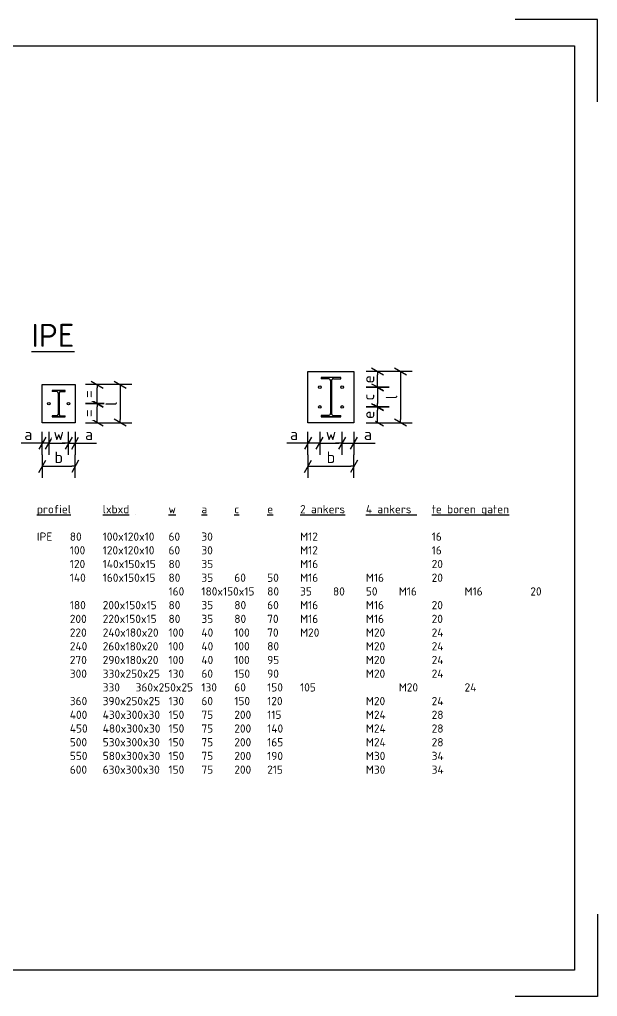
# Model space of a CAD drawing. Header units: millimetres. Extents: x -21000 to 0, y 0 to 14850.
# Drawn here: x -8785 to 0, y 0 to 14850 of the extents above; entities that cross this region are included whole.
import ezdxf

# ---------------------------------------------------------------- set-up
doc = ezdxf.new("R2010")
doc.units = ezdxf.units.MM
for name, color, linetype in [('AC-0100-SYMBOOL-co-25', 7, 'Continuous'), ('AC-0200-MAAT', 7, 'Continuous'), ('AC-0200-MAAT @ 50', 7, 'Continuous'), ('AC-0300-TEKST-25', 7, 'Continuous'), ('AC-0300-TEKST-70', 4, 'Continuous'), ('AC-2100-STAAL-PROF-co-35', 2, 'Continuous')]:
    doc.layers.add(name, color=color, linetype=linetype)
doc.styles.get("Standard").update_dxf_attribs({"font": 'isocpeur.ttf'})
doc.dimstyles.new('STIJL A', dxfattribs={"dimtxt": 3.5, "dimasz": 1, "dimexe": 2.5, "dimexo": 2.5, "dimgap": 1, "dimtad": 1, "dimdec": 0, "dimdsep": 46, "dimtxsty": 'Standard', "dimblk": 'MAATPUNT', "dimcen": 2.5, "dimse1": 1, "dimse2": 1, "dimclrt": 2, "dimadec": 0, "dimazin": 0, "dimtfac": 1, "dimtmove": 0, "dimatfit": 3, "dimldrblk": 'DOT', "dimfxl": 1, "dimtvp": 1, "dimtfill": 1, "dimarcsym": 0})

# ---------------------------------------------------------------- blocks, each defined once
blk = doc.blocks.new('_Oblique')
at = {"color": 0, "linetype": 'ByBlock', "lineweight": -2}
blk.add_line((-0.5, -0.5), (0.5, 0.5), dxfattribs=at)
blk = doc.blocks.new('MAATPUNT')
for p, q in [((0, -3.5), (0, 3.5)), ((0, 0), (-1, 0))]:
    blk.add_line(p, q)
at = {"xscale": 3.000000000000007, "yscale": 3, "zscale": 3, "rotation": 195.0000000102671}
blk.add_blockref('_Oblique', (0, 0), dxfattribs=at)
blk = doc.blocks.new('*D23')
at = {"layer": 'AC-0200-MAAT', "color": 0, "lineweight": -2}
blk.add_line((-14221, 8911), (-14221, 8771), dxfattribs=at)
at = {"layer": 'Defpoints', "color": 0}
for p in [(-14759, 8961), (-3951, 8721)]:
    blk.add_point(p, dxfattribs=at)
at = {"layer": 'AC-0200-MAAT', "color": 0, "lineweight": -2, "xscale": 50, "yscale": 50, "zscale": 50}
for p, rotation in [((-14221, 8961), 90), ((-14221, 8721), 270)]:
    blk.add_blockref('MAATPUNT', p, dxfattribs=dict(at, rotation=rotation))
at = {"layer": 'AC-0200-MAAT', "color": 2, "insert": (-14358, 8841), "char_height": 175, "attachment_point": 5, "rotation": 90, "bg_fill": 3, "box_fill_scale": 1.1, "bg_fill_color": 256, "bg_fill_true_color": 13158600, "bg_fill_transparency": 3672}
blk.add_mtext('e', dxfattribs=at)
at = {"layer": 'Defpoints', "color": 0}
blk.add_point((-14221, 8721), dxfattribs=at)
blk = doc.blocks.new('_DOT')
at = {"color": 0, "linetype": 'ByBlock', "lineweight": -2}
blk.add_line((-0.5, 0), (-1, 0), dxfattribs=at)
at = {"color": 0, "linetype": 'ByBlock', "const_width": 0.5}
blk.add_lwpolyline([(-0.25, 0, 1), (0.25, 0, 1)], format="xyb", close=True, dxfattribs=at)
blk = doc.blocks.new('A3')
at = {"color": 1}
for points in [[(0, 272), (0, 297), (-25, 297)], [(0, 25), (0, 0), (-25, 0)]]:
    blk.add_lwpolyline(points, dxfattribs=at)
at = {"color": 4}
blk.add_lwpolyline([(-413.00236, 289), (-7, 289), (-7, 8), (-413.00236, 8)], close=True, dxfattribs=at)
blk = doc.blocks.new('*D39')
at = {"layer": 'AC-0200-MAAT', "color": 0, "lineweight": -2}
for p, q in [((-4451, 8409), (-4723, 8409)), ((-4221, 8409), (-4401, 8409)), ((-4171, 8409), (-4121, 8409))]:
    blk.add_line(p, q, dxfattribs=at)
at = {"layer": 'Defpoints', "color": 0}
for p in [(-4221, 8961), (-4401, 8721), (-4221, 8409)]:
    blk.add_point(p, dxfattribs=at)
at = {"layer": 'AC-0200-MAAT', "color": 0, "lineweight": -2, "xscale": 50, "yscale": 50, "zscale": 50}
blk.add_blockref('MAATPUNT', (-4401, 8409), dxfattribs=at)
at = {"layer": 'AC-0200-MAAT', "color": 0, "lineweight": -2, "xscale": 50, "yscale": 50, "zscale": 50, "rotation": 180}
blk.add_blockref('MAATPUNT', (-4221, 8409), dxfattribs=at)
at = {"layer": 'AC-0200-MAAT', "color": 2, "insert": (-4612, 8546), "char_height": 175, "attachment_point": 5, "bg_fill": 3, "box_fill_scale": 1.1, "bg_fill_color": 256, "bg_fill_true_color": 13158600, "bg_fill_transparency": 2932}
blk.add_mtext('a', dxfattribs=at)
blk = doc.blocks.new('*D26')
at = {"layer": 'AC-0200-MAAT', "color": 0, "lineweight": -2}
blk.add_line((-4171, 8409), (-3931, 8409), dxfattribs=at)
at = {"layer": 'Defpoints', "color": 0}
blk.add_point((-3881, 8961), dxfattribs=at)
at = {"layer": 'AC-0200-MAAT', "color": 0, "lineweight": -2, "xscale": 50, "yscale": 50, "zscale": 50, "rotation": 180}
blk.add_blockref('MAATPUNT', (-4221, 8409), dxfattribs=at)
at = {"layer": 'AC-0200-MAAT', "color": 0, "lineweight": -2, "xscale": 50, "yscale": 50, "zscale": 50}
blk.add_blockref('MAATPUNT', (-3881, 8409), dxfattribs=at)
at = {"layer": 'AC-0200-MAAT', "color": 2, "insert": (-4051, 8546), "char_height": 175, "attachment_point": 5, "bg_fill": 3, "box_fill_scale": 1.1, "bg_fill_color": 256, "bg_fill_true_color": 13158600, "bg_fill_transparency": 6537}
blk.add_mtext('w', dxfattribs=at)
at = {"layer": 'Defpoints', "color": 0}
for p in [(-4221, 8721), (-3881, 8409)]:
    blk.add_point(p, dxfattribs=at)
blk = doc.blocks.new('*D27')
at = {"layer": 'AC-0200-MAAT', "color": 0, "lineweight": -2}
for p, q in [((-3931, 8409), (-3981, 8409)), ((-3881, 8409), (-3701, 8409)), ((-3651, 8409), (-3378, 8409))]:
    blk.add_line(p, q, dxfattribs=at)
at = {"layer": 'Defpoints', "color": 0}
for p in [(-3881, 8961), (-3701, 8721), (-3881, 8409)]:
    blk.add_point(p, dxfattribs=at)
at = {"layer": 'AC-0200-MAAT', "color": 0, "lineweight": -2, "xscale": 50, "yscale": 50, "zscale": 50}
blk.add_blockref('MAATPUNT', (-3881, 8409), dxfattribs=at)
at = {"layer": 'AC-0200-MAAT', "color": 0, "lineweight": -2, "xscale": 50, "yscale": 50, "zscale": 50, "rotation": 180}
blk.add_blockref('MAATPUNT', (-3701, 8409), dxfattribs=at)
at = {"layer": 'AC-0200-MAAT', "color": 2, "insert": (-3489, 8546), "char_height": 175, "attachment_point": 5, "bg_fill": 3, "box_fill_scale": 1.1, "bg_fill_color": 256, "bg_fill_true_color": 13158600, "bg_fill_transparency": 5602}
blk.add_mtext('a', dxfattribs=at)
blk = doc.blocks.new('*D28')
at = {"layer": 'AC-0200-MAAT', "color": 0, "lineweight": -2}
blk.add_line((-4351, 8059), (-3751, 8059), dxfattribs=at)
at = {"layer": 'Defpoints', "color": 0}
for p in [(-4401, 8721), (-3701, 8721), (-3701, 8059)]:
    blk.add_point(p, dxfattribs=at)
at = {"layer": 'AC-0200-MAAT', "color": 0, "lineweight": -2, "xscale": 50, "yscale": 50, "zscale": 50, "rotation": 180}
blk.add_blockref('MAATPUNT', (-4401, 8059), dxfattribs=at)
at = {"layer": 'AC-0200-MAAT', "color": 0, "lineweight": -2, "xscale": 50, "yscale": 50, "zscale": 50}
blk.add_blockref('MAATPUNT', (-3701, 8059), dxfattribs=at)
at = {"layer": 'AC-0200-MAAT', "color": 2, "insert": (-4051, 8196), "char_height": 175, "attachment_point": 5, "bg_fill": 3, "box_fill_scale": 1.1, "bg_fill_color": 256, "bg_fill_true_color": 13158600, "bg_fill_transparency": 4002}
blk.add_mtext('b', dxfattribs=at)
blk = doc.blocks.new('*D29')
at = {"layer": 'AC-0200-MAAT', "color": 0, "lineweight": -2}
for p, q in [((-8489, 8409), (-8762, 8409)), ((-8339, 8409), (-8439, 8409)), ((-8289, 8409), (-8239, 8409))]:
    blk.add_line(p, q, dxfattribs=at)
at = {"layer": 'Defpoints', "color": 0}
for p in [(-8339, 9011), (-8439, 8721), (-8339, 8409)]:
    blk.add_point(p, dxfattribs=at)
at = {"layer": 'AC-0200-MAAT', "color": 0, "lineweight": -2, "xscale": 50, "yscale": 50, "zscale": 50}
blk.add_blockref('MAATPUNT', (-8439, 8409), dxfattribs=at)
at = {"layer": 'AC-0200-MAAT', "color": 0, "lineweight": -2, "xscale": 50, "yscale": 50, "zscale": 50, "rotation": 180}
blk.add_blockref('MAATPUNT', (-8339, 8409), dxfattribs=at)
at = {"layer": 'AC-0200-MAAT', "color": 2, "insert": (-8651, 8546), "char_height": 175, "attachment_point": 5, "bg_fill": 3, "box_fill_scale": 1.1, "bg_fill_color": 256, "bg_fill_true_color": 13158600, "bg_fill_transparency": 7947}
blk.add_mtext('a', dxfattribs=at)
blk = doc.blocks.new('*D30')
at = {"layer": 'AC-0200-MAAT', "color": 0, "lineweight": -2}
blk.add_line((-8289, 8409), (-8089, 8409), dxfattribs=at)
at = {"layer": 'Defpoints', "color": 0}
for p in [(-8339, 9011), (-8039, 9011)]:
    blk.add_point(p, dxfattribs=at)
at = {"layer": 'AC-0200-MAAT', "color": 0, "lineweight": -2, "xscale": 50, "yscale": 50, "zscale": 50, "rotation": 180}
blk.add_blockref('MAATPUNT', (-8339, 8409), dxfattribs=at)
at = {"layer": 'AC-0200-MAAT', "color": 0, "lineweight": -2, "xscale": 50, "yscale": 50, "zscale": 50}
blk.add_blockref('MAATPUNT', (-8039, 8409), dxfattribs=at)
at = {"layer": 'AC-0200-MAAT', "color": 2, "insert": (-8189, 8546), "char_height": 175, "attachment_point": 5, "bg_fill": 3, "box_fill_scale": 1.1, "bg_fill_color": 256, "bg_fill_true_color": 13158600, "bg_fill_transparency": 6537}
blk.add_mtext('w', dxfattribs=at)
at = {"layer": 'Defpoints', "color": 0}
blk.add_point((-8039, 8409), dxfattribs=at)
blk = doc.blocks.new('*D31')
at = {"layer": 'AC-0200-MAAT', "color": 0, "lineweight": -2}
for p, q in [((-8089, 8409), (-8139, 8409)), ((-8039, 8409), (-7939, 8409)), ((-7889, 8409), (-7617, 8409))]:
    blk.add_line(p, q, dxfattribs=at)
at = {"layer": 'Defpoints', "color": 0}
for p in [(-8039, 9011), (-7939, 8721), (-8039, 8409)]:
    blk.add_point(p, dxfattribs=at)
at = {"layer": 'AC-0200-MAAT', "color": 0, "lineweight": -2, "xscale": 50, "yscale": 50, "zscale": 50}
blk.add_blockref('MAATPUNT', (-8039, 8409), dxfattribs=at)
at = {"layer": 'AC-0200-MAAT', "color": 0, "lineweight": -2, "xscale": 50, "yscale": 50, "zscale": 50, "rotation": 180}
blk.add_blockref('MAATPUNT', (-7939, 8409), dxfattribs=at)
at = {"layer": 'AC-0200-MAAT', "color": 2, "insert": (-7728, 8546), "char_height": 175, "attachment_point": 5, "bg_fill": 3, "box_fill_scale": 1.1, "bg_fill_color": 256, "bg_fill_true_color": 13158600, "bg_fill_transparency": 7607}
blk.add_mtext('a', dxfattribs=at)
blk = doc.blocks.new('*D32')
at = {"layer": 'AC-0200-MAAT', "color": 0, "lineweight": -2}
blk.add_line((-8389, 8059), (-7989, 8059), dxfattribs=at)
at = {"layer": 'Defpoints', "color": 0}
for p in [(-8439, 8721), (-7939, 8721), (-7939, 8059)]:
    blk.add_point(p, dxfattribs=at)
at = {"layer": 'AC-0200-MAAT', "color": 0, "lineweight": -2, "xscale": 50, "yscale": 50, "zscale": 50, "rotation": 180}
blk.add_blockref('MAATPUNT', (-8439, 8059), dxfattribs=at)
at = {"layer": 'AC-0200-MAAT', "color": 0, "lineweight": -2, "xscale": 50, "yscale": 50, "zscale": 50}
blk.add_blockref('MAATPUNT', (-7939, 8059), dxfattribs=at)
at = {"layer": 'AC-0200-MAAT', "color": 2, "insert": (-8189, 8196), "char_height": 175, "attachment_point": 5, "bg_fill": 3, "box_fill_scale": 1.1, "bg_fill_color": 256, "bg_fill_true_color": 13158600, "bg_fill_transparency": 7947}
blk.add_mtext('b', dxfattribs=at)
blk = doc.blocks.new('*D33')
at = {"layer": 'AC-0200-MAAT', "color": 0, "lineweight": -2}
blk.add_line((-7605, 8771), (-7605, 8961), dxfattribs=at)
at = {"layer": 'Defpoints', "color": 0}
for p in [(-8342, 9011), (-8192, 8721)]:
    blk.add_point(p, dxfattribs=at)
at = {"layer": 'AC-0200-MAAT', "color": 0, "lineweight": -2, "xscale": 50, "yscale": 50, "zscale": 50}
for p, rotation in [((-7605, 9011), 90), ((-7605, 8721), 270)]:
    blk.add_blockref('MAATPUNT', p, dxfattribs=dict(at, rotation=rotation))
at = {"layer": 'AC-0200-MAAT', "color": 2, "insert": (-7742, 8866), "char_height": 175, "attachment_point": 5, "rotation": 90, "bg_fill": 3, "box_fill_scale": 1.1, "bg_fill_color": 256, "bg_fill_true_color": 13158600, "bg_fill_transparency": 6537}
blk.add_mtext('=', dxfattribs=at)
at = {"layer": 'Defpoints', "color": 0}
blk.add_point((-7605, 9011), dxfattribs=at)
blk = doc.blocks.new('*D34')
at = {"layer": 'AC-0200-MAAT', "color": 0, "lineweight": -2}
blk.add_line((-7605, 9061), (-7605, 9251), dxfattribs=at)
at = {"layer": 'Defpoints', "color": 0}
blk.add_point((-8192, 9301), dxfattribs=at)
at = {"layer": 'AC-0200-MAAT', "color": 0, "lineweight": -2, "xscale": 50, "yscale": 50, "zscale": 50}
for p, rotation in [((-7605, 9301), 90), ((-7605, 9011), 270)]:
    blk.add_blockref('MAATPUNT', p, dxfattribs=dict(at, rotation=rotation))
at = {"layer": 'AC-0200-MAAT', "color": 2, "insert": (-7742, 9156), "char_height": 175, "attachment_point": 5, "rotation": 90, "bg_fill": 3, "box_fill_scale": 1.1, "bg_fill_color": 256, "bg_fill_true_color": 13158600, "bg_fill_transparency": 6537}
blk.add_mtext('=', dxfattribs=at)
at = {"layer": 'Defpoints', "color": 0}
for p in [(-7605, 9301), (-7611, 9011)]:
    blk.add_point(p, dxfattribs=at)
blk = doc.blocks.new('*D35')
at = {"layer": 'AC-0200-MAAT', "color": 0, "lineweight": -2}
blk.add_line((-7255, 9251), (-7255, 8771), dxfattribs=at)
at = {"layer": 'Defpoints', "color": 0}
for p in [(-8192, 9301), (-8192, 8721), (-7255, 8721)]:
    blk.add_point(p, dxfattribs=at)
at = {"layer": 'AC-0200-MAAT', "color": 0, "lineweight": -2, "xscale": 50, "yscale": 50, "zscale": 50}
for p, rotation in [((-7255, 9301), 90), ((-7255, 8721), 270)]:
    blk.add_blockref('MAATPUNT', p, dxfattribs=dict(at, rotation=rotation))
at = {"layer": 'AC-0200-MAAT', "color": 2, "insert": (-7392, 9011), "char_height": 175, "attachment_point": 5, "rotation": 90, "bg_fill": 3, "box_fill_scale": 1.1, "bg_fill_color": 256, "bg_fill_true_color": 13158600, "bg_fill_transparency": 6537}
blk.add_mtext('l', dxfattribs=at)
blk = doc.blocks.new('*D36')
at = {"layer": 'AC-0200-MAAT', "color": 0, "lineweight": -2}
blk.add_line((-3342, 9311), (-3342, 9451), dxfattribs=at)
at = {"layer": 'Defpoints', "color": 0}
for p in [(-3701, 9501), (-3881, 9261)]:
    blk.add_point(p, dxfattribs=at)
at = {"layer": 'AC-0200-MAAT', "color": 0, "lineweight": -2, "xscale": 50, "yscale": 50, "zscale": 50}
for p, rotation in [((-3342, 9501), 90), ((-3342, 9261), 270)]:
    blk.add_blockref('MAATPUNT', p, dxfattribs=dict(at, rotation=rotation))
at = {"layer": 'AC-0200-MAAT', "color": 2, "insert": (-3480, 9381), "char_height": 175, "attachment_point": 5, "rotation": 90, "bg_fill": 3, "box_fill_scale": 1.1, "bg_fill_color": 256, "bg_fill_true_color": 13158600, "bg_fill_transparency": 1887}
blk.add_mtext('e', dxfattribs=at)
at = {"layer": 'Defpoints', "color": 0}
blk.add_point((-3342, 9501), dxfattribs=at)
blk = doc.blocks.new('*D37')
at = {"layer": 'AC-0200-MAAT', "color": 0, "lineweight": -2}
blk.add_line((-3342, 9211), (-3342, 9011), dxfattribs=at)
at = {"layer": 'Defpoints', "color": 0}
for p in [(-3881, 9261), (-3881, 8961)]:
    blk.add_point(p, dxfattribs=at)
at = {"layer": 'AC-0200-MAAT', "color": 0, "lineweight": -2, "xscale": 50, "yscale": 50, "zscale": 50}
for p, rotation in [((-3342, 9261), 90), ((-3342, 8961), 270)]:
    blk.add_blockref('MAATPUNT', p, dxfattribs=dict(at, rotation=rotation))
at = {"layer": 'AC-0200-MAAT', "color": 2, "insert": (-3480, 9111), "char_height": 175, "attachment_point": 5, "rotation": 90, "bg_fill": 3, "box_fill_scale": 1.1, "bg_fill_color": 256, "bg_fill_true_color": 13158600, "bg_fill_transparency": 6537}
blk.add_mtext('c', dxfattribs=at)
at = {"layer": 'Defpoints', "color": 0}
blk.add_point((-3342, 8961), dxfattribs=at)
blk = doc.blocks.new('*D38')
at = {"layer": 'AC-0200-MAAT', "color": 0, "lineweight": -2}
blk.add_line((-2992, 9451), (-2992, 8771), dxfattribs=at)
at = {"layer": 'Defpoints', "color": 0}
for p in [(-3701, 9501), (-3701, 8721), (-2992, 8721)]:
    blk.add_point(p, dxfattribs=at)
at = {"layer": 'AC-0200-MAAT', "color": 0, "lineweight": -2, "xscale": 50, "yscale": 50, "zscale": 50}
for p, rotation in [((-2992, 9501), 90), ((-2992, 8721), 270)]:
    blk.add_blockref('MAATPUNT', p, dxfattribs=dict(at, rotation=rotation))
at = {"layer": 'AC-0200-MAAT', "color": 2, "insert": (-3130, 9111), "char_height": 175, "attachment_point": 5, "rotation": 90, "bg_fill": 3, "box_fill_scale": 1.1, "bg_fill_color": 256, "bg_fill_true_color": 13158600, "bg_fill_transparency": 1887}
blk.add_mtext('l', dxfattribs=at)
blk = doc.blocks.new('*U41')
at = {"layer": 'AC-2100-STAAL-PROF-co-35'}
for p, q in [((56.5, 289.3), (0, 289.3)), ((71.5, 274.3), (71.5, 25.7)), ((78.5, 274.3), (78.5, 25.7)), ((93.5, 289.3), (150, 289.3)), ((56.5, 10.7), (0, 10.7)), ((150, 0), (0, 0)), ((93.5, 10.7), (150, 10.7))]:
    blk.add_line(p, q, dxfattribs=at)
for points in [[(150, 289.3), (150, 300), (0, 300), (0, 289.3)], [(0, 10.7), (0, 0), (150, 0), (150, 10.7)]]:
    blk.add_lwpolyline(points, dxfattribs=at)
for centre, start, end in [((56.5, 274.3), 0, 90), ((93.5, 274.3), 90, 180), ((56.5, 25.7), 270, 0), ((93.5, 25.7), 180, 270)]:
    blk.add_arc(centre, 15, start, end, dxfattribs=at)
at = {"layer": 'AC-2100-STAAL-PROF-co-35', "lineweight": 0}
blk.add_point((75, 150), dxfattribs=at)
blk = doc.blocks.new('*D42')
at = {"layer": 'AC-0200-MAAT', "color": 0, "lineweight": -2}
blk.add_line((-3342, 8771), (-3342, 8911), dxfattribs=at)
at = {"layer": 'Defpoints', "color": 0}
for p in [(-3701, 8961), (-3881, 8721)]:
    blk.add_point(p, dxfattribs=at)
at = {"layer": 'AC-0200-MAAT', "color": 0, "lineweight": -2, "xscale": 50, "yscale": 50, "zscale": 50}
for p, rotation in [((-3342, 8961), 90), ((-3342, 8721), 270)]:
    blk.add_blockref('MAATPUNT', p, dxfattribs=dict(at, rotation=rotation))
at = {"layer": 'AC-0200-MAAT', "color": 2, "insert": (-3480, 8841), "char_height": 175, "attachment_point": 5, "rotation": 90, "bg_fill": 3, "box_fill_scale": 1.1, "bg_fill_color": 256, "bg_fill_true_color": 13158600, "bg_fill_transparency": 4022}
blk.add_mtext('e', dxfattribs=at)
at = {"layer": 'Defpoints', "color": 0}
blk.add_point((-3342, 8961), dxfattribs=at)
blk = doc.blocks.new('*U43')
at = {"layer": 'AC-2100-STAAL-PROF-co-35'}
for p, q in [((35.2, 191.5), (0, 191.5)), ((47.2, 179.5), (47.2, 20.5)), ((52.8, 179.5), (52.8, 20.5)), ((64.8, 191.5), (100, 191.5)), ((35.2, 8.5), (0, 8.5)), ((100, 0), (0, 0)), ((64.8, 8.5), (100, 8.5))]:
    blk.add_line(p, q, dxfattribs=at)
for points in [[(100, 191.5), (100, 200), (0, 200), (0, 191.5)], [(0, 8.5), (0, 0), (100, 0), (100, 8.5)]]:
    blk.add_lwpolyline(points, dxfattribs=at)
for centre, start, end in [((35.2, 179.5), 0, 90), ((64.8, 179.5), 90, 180), ((35.2, 20.5), 270, 0), ((64.8, 20.5), 180, 270)]:
    blk.add_arc(centre, 12, start, end, dxfattribs=at)
at = {"layer": 'AC-2100-STAAL-PROF-co-35', "lineweight": 0}
blk.add_point((50, 100), dxfattribs=at)

msp = doc.modelspace()

# ---------------------------------------------------------------- linework, layer by layer
at = {"layer": 'AC-2100-STAAL-PROF-co-35'}
for centre in [(-4220.7, 9260.8), (-3880.7, 9260.8)]:
    msp.add_circle(centre, 20, dxfattribs=at)

# ---------------------------------------------------------------- texts
at = {"layer": 'AC-0300-TEKST-25', "insert": (-8520.1, 7469.5), "char_height": 125, "attachment_point": 1}
msp.add_mtext('{\\Lprofiel^Ilxbxd^I^Iw^Ia^Ic^Ie^I2 ankers^I4 ankers ^Ite boren gaten\\P}\\PIPE ^I80^I100x120x10^I60^I30^I^I^IM12^I^I^I^I16\\P ^I100^I120x120x10^I60^I30^I^I^IM12^I^I^I^I16\\P ^I120^I140x150x15^I80^I35^I^I^IM16^I^I^I^I20\\P ^I140^I160x150x15^I80^I35^I60^I50^IM16^I^IM16^I^I20\\P^I^I^I ^I160^I180x150x15^I80^I35^I80^I50^IM16^I^IM16^I^I20\\P ^I180^I200x150x15^I80^I35^I80^I60^IM16^I^IM16^I^I20\\P ^I200^I220x150x15^I80^I35^I80^I70^IM16^I^IM16^I^I20\\P ^I220^I240x180x20^I100^I40^I100^I70^IM20^I^IM20^I^I24\\P ^I240^I260x180x20^I100^I40^I100^I80^I^I^IM20^I^I24\\P ^I270^I290x180x20^I100^I40^I100^I95^I^I^IM20^I^I24\\P ^I300^I330x250x25^I130^I60^I150^I90^I^I^IM20^I^I24\\P^I ^I330^I360x250x25 ^I130^I60^I150^I105^I^I^IM20^I^I24\\P ^I360^I390x250x25^I130^I60^I150^I120^I^I^IM20^I^I24\\P ^I400^I430x300x30^I150^I75^I200^I115^I^I^IM24^I^I28\\P ^I450^I480x300x30^I150^I75^I200^I140^I^I^IM24^I^I28\\P ^I500^I530x300x30^I150^I75^I200^I165^I^I^IM24^I^I28\\P ^I550^I580x300x30^I150^I75^I200^I190^I^I^IM30^I^I34\\P ^I600^I630x300x30^I150^I75^I200^I215^I^I^IM30^I^I34', dxfattribs=at)
at = {"layer": 'AC-0300-TEKST-70', "insert": (-8604.1, 10224), "char_height": 350, "attachment_point": 1}
msp.add_mtext('{\\LIPE}', dxfattribs=at)

# ---------------------------------------------------------------- dimensions: what is measured, and where the dimension line sits
at = {"layer": 'AC-0200-MAAT @ 50'}
dim = msp.add_linear_dim(base=(-14220.6, 8720.8), p1=(-14758.9, 8960.8), p2=(-3951, 8720.8), angle=90, text='e', dimstyle='STIJL A', override={"dimscale": 50, "dimtix": 0, "dimtofl": 1, "dimtmove": 0, "dimatfit": 3}, dxfattribs=at)
dim.commit()
dim.dimension.update_dxf_attribs({"geometry": '*D23', "text_midpoint": (-14220.6, 8840.8), "dimtype": 160})

# ---------------------------------------------------------------- next in the draw order: linework, layer by layer
at = {"layer": 'AC-2100-STAAL-PROF-co-35'}
for points in [[(-4400.7, 9500.8), (-3700.7, 9500.8), (-3700.7, 8720.8), (-4400.7, 8720.8)], [(-8439.4, 9300.8), (-7939.4, 9300.8), (-7939.4, 8720.8), (-8439.4, 8720.8)]]:
    msp.add_lwpolyline(points, close=True, dxfattribs=at)
for centre in [(-8339.4, 9010.8), (-8039.4, 9010.8), (-4220.7, 8960.8), (-3880.7, 8960.8)]:
    msp.add_circle(centre, 20, dxfattribs=at)

# ---------------------------------------------------------------- next in the draw order: block references
at = {"layer": 'AC-0100-SYMBOOL-co-25', "xscale": 50, "yscale": 50, "zscale": 50}
msp.add_blockref('A3', (0, 0), dxfattribs=at)

# ---------------------------------------------------------------- next in the draw order: dimensions: what is measured, and where the dimension line sits
at = {"layer": 'AC-0200-MAAT @ 50'}
dim = msp.add_linear_dim(base=(-3342.3, 9500.8), p1=(-3880.7, 9260.8), p2=(-3700.7, 9500.8), angle=90, text='e', dimstyle='STIJL A', override={"dimscale": 50, "dimtix": 0, "dimtofl": 1, "dimtmove": 0, "dimatfit": 3}, dxfattribs=at)
dim.commit()
dim.dimension.update_dxf_attribs({"geometry": '*D36', "text_midpoint": (-3479.8, 9380.8)})
for base, p1, p2, picture, middle in [((-8339.4, 8408.9), (-8439.4, 8720.8), (-8339.4, 9010.8), '*D29', (-8650.6, 8408.9)), ((-4220.7, 8408.9), (-4400.7, 8720.8), (-4220.7, 8960.8), '*D39', (-4611.9, 8408.9))]:
    dim = msp.add_linear_dim(base=base, p1=p1, p2=p2, text='a', dimstyle='STIJL A', override={"dimscale": 50, "dimtix": 0, "dimtofl": 1, "dimtmove": 0, "dimatfit": 3}, dxfattribs=at)
    dim.commit()
    dim.dimension.update_dxf_attribs({"geometry": picture, "text_midpoint": middle, "dimtype": 160})

# ---------------------------------------------------------------- next in the draw order: dimensions: what is measured, and where the dimension line sits
for base, p1, p2, picture, middle in [((-8039.4, 8408.9), (-8339.4, 9010.8), (-8039.4, 9010.8), '*D30', (-8189.4, 8546.4)), ((-3880.7, 8408.9), (-4220.7, 8720.8), (-3880.7, 8960.8), '*D26', (-4050.7, 8546.4))]:
    dim = msp.add_linear_dim(base=base, p1=p1, p2=p2, text='w', dimstyle='STIJL A', override={"dimscale": 50, "dimtix": 0, "dimtofl": 1, "dimtmove": 0, "dimatfit": 3}, dxfattribs=at)
    dim.commit()
    dim.dimension.update_dxf_attribs({"geometry": picture, "text_midpoint": middle})

# ---------------------------------------------------------------- next in the draw order: dimensions: what is measured, and where the dimension line sits
for base, p1, p2, picture, middle in [((-8039.4, 8408.9), (-7939.4, 8720.8), (-8039.4, 9010.8), '*D31', (-7728.1, 8408.9)), ((-3880.7, 8408.9), (-3700.7, 8720.8), (-3880.7, 8960.8), '*D27', (-3489.4, 8408.9))]:
    dim = msp.add_linear_dim(base=base, p1=p1, p2=p2, angle=180, text='a', dimstyle='STIJL A', override={"dimscale": 50, "dimtix": 0, "dimtofl": 1, "dimtmove": 0, "dimatfit": 3}, dxfattribs=at)
    dim.commit()
    dim.dimension.update_dxf_attribs({"geometry": picture, "text_midpoint": middle, "dimtype": 160})

# ---------------------------------------------------------------- next in the draw order: dimensions: what is measured, and where the dimension line sits
dim = msp.add_linear_dim(base=(-3342.3, 8960.8), p1=(-3880.7, 9260.8), p2=(-3880.7, 8960.8), angle=90, text='c', dimstyle='STIJL A', override={"dimscale": 50, "dimtix": 0, "dimtofl": 1, "dimtmove": 0, "dimatfit": 3}, dxfattribs=at)
dim.commit()
dim.dimension.update_dxf_attribs({"geometry": '*D37', "text_midpoint": (-3479.8, 9110.8)})
for base, p1, p2, picture, middle in [((-7939.4, 8058.9), (-8439.4, 8720.8), (-7939.4, 8720.8), '*D32', (-8189.4, 8196.4)), ((-3700.7, 8058.9), (-4400.7, 8720.8), (-3700.7, 8720.8), '*D28', (-4050.7, 8196.4))]:
    dim = msp.add_linear_dim(base=base, p1=p1, p2=p2, text='b', dimstyle='STIJL A', override={"dimscale": 50, "dimtix": 0, "dimtofl": 1, "dimtmove": 0, "dimatfit": 3}, dxfattribs=at)
    dim.commit()
    dim.dimension.update_dxf_attribs({"geometry": picture, "text_midpoint": middle})

# ---------------------------------------------------------------- next in the draw order: block references
at = {"layer": 'AC-2100-STAAL-PROF-co-35', "xscale": 2, "yscale": 2, "zscale": 2}
msp.add_blockref('*U41', (-4200.7, 8810.8), dxfattribs=at)

# ---------------------------------------------------------------- next in the draw order: dimensions: what is measured, and where the dimension line sits
at = {"layer": 'AC-0200-MAAT @ 50'}
dim = msp.add_linear_dim(base=(-2992.3, 8720.8), p1=(-3700.7, 9500.8), p2=(-3700.7, 8720.8), angle=90, text='l', dimstyle='STIJL A', override={"dimscale": 50, "dimtix": 0, "dimtofl": 1, "dimtmove": 0, "dimatfit": 3}, dxfattribs=at)
dim.commit()
dim.dimension.update_dxf_attribs({"geometry": '*D38', "text_midpoint": (-3129.8, 9110.8)})
dim = msp.add_linear_dim(base=(-7605, 9010.8), p1=(-8191.9, 8720.8), p2=(-8341.9, 9010.8), angle=90, text='=', dimstyle='STIJL A', override={"dimscale": 50, "dimtix": 0, "dimtofl": 1, "dimtmove": 0, "dimatfit": 3}, dxfattribs=at)
dim.commit()
dim.dimension.update_dxf_attribs({"geometry": '*D33', "text_midpoint": (-7605, 8865.8), "dimtype": 160})

# ---------------------------------------------------------------- next in the draw order: dimensions: what is measured, and where the dimension line sits
for base, p1, p2, text, picture, middle in [((-7605, 9300.8), (-7610.6, 9010.8), (-8191.9, 9300.8), '=', '*D34', (-7742.5, 9155.8)), ((-3342.3, 8960.8), (-3880.7, 8720.8), (-3700.7, 8960.8), 'e', '*D42', (-3479.8, 8840.8))]:
    dim = msp.add_linear_dim(base=base, p1=p1, p2=p2, angle=90, text=text, dimstyle='STIJL A', override={"dimscale": 50, "dimtix": 0, "dimtofl": 1, "dimtmove": 0, "dimatfit": 3}, dxfattribs=at)
    dim.commit()
    dim.dimension.update_dxf_attribs({"geometry": picture, "text_midpoint": middle})

# ---------------------------------------------------------------- next in the draw order: dimensions: what is measured, and where the dimension line sits
dim = msp.add_linear_dim(base=(-7255, 8720.8), p1=(-8191.9, 9300.8), p2=(-8191.9, 8720.8), angle=90, text='l', dimstyle='STIJL A', override={"dimscale": 50, "dimtix": 0, "dimtofl": 1, "dimtmove": 0, "dimatfit": 3}, dxfattribs=at)
dim.commit()
dim.dimension.update_dxf_attribs({"geometry": '*D35', "text_midpoint": (-7392.5, 9010.8)})

# ---------------------------------------------------------------- next in the draw order: block references
at = {"layer": 'AC-2100-STAAL-PROF-co-35', "xscale": 2, "yscale": 2, "zscale": 2}
msp.add_blockref('*U43', (-8289.4, 8810.8), dxfattribs=at)

doc.saveas('drawing.dxf')
